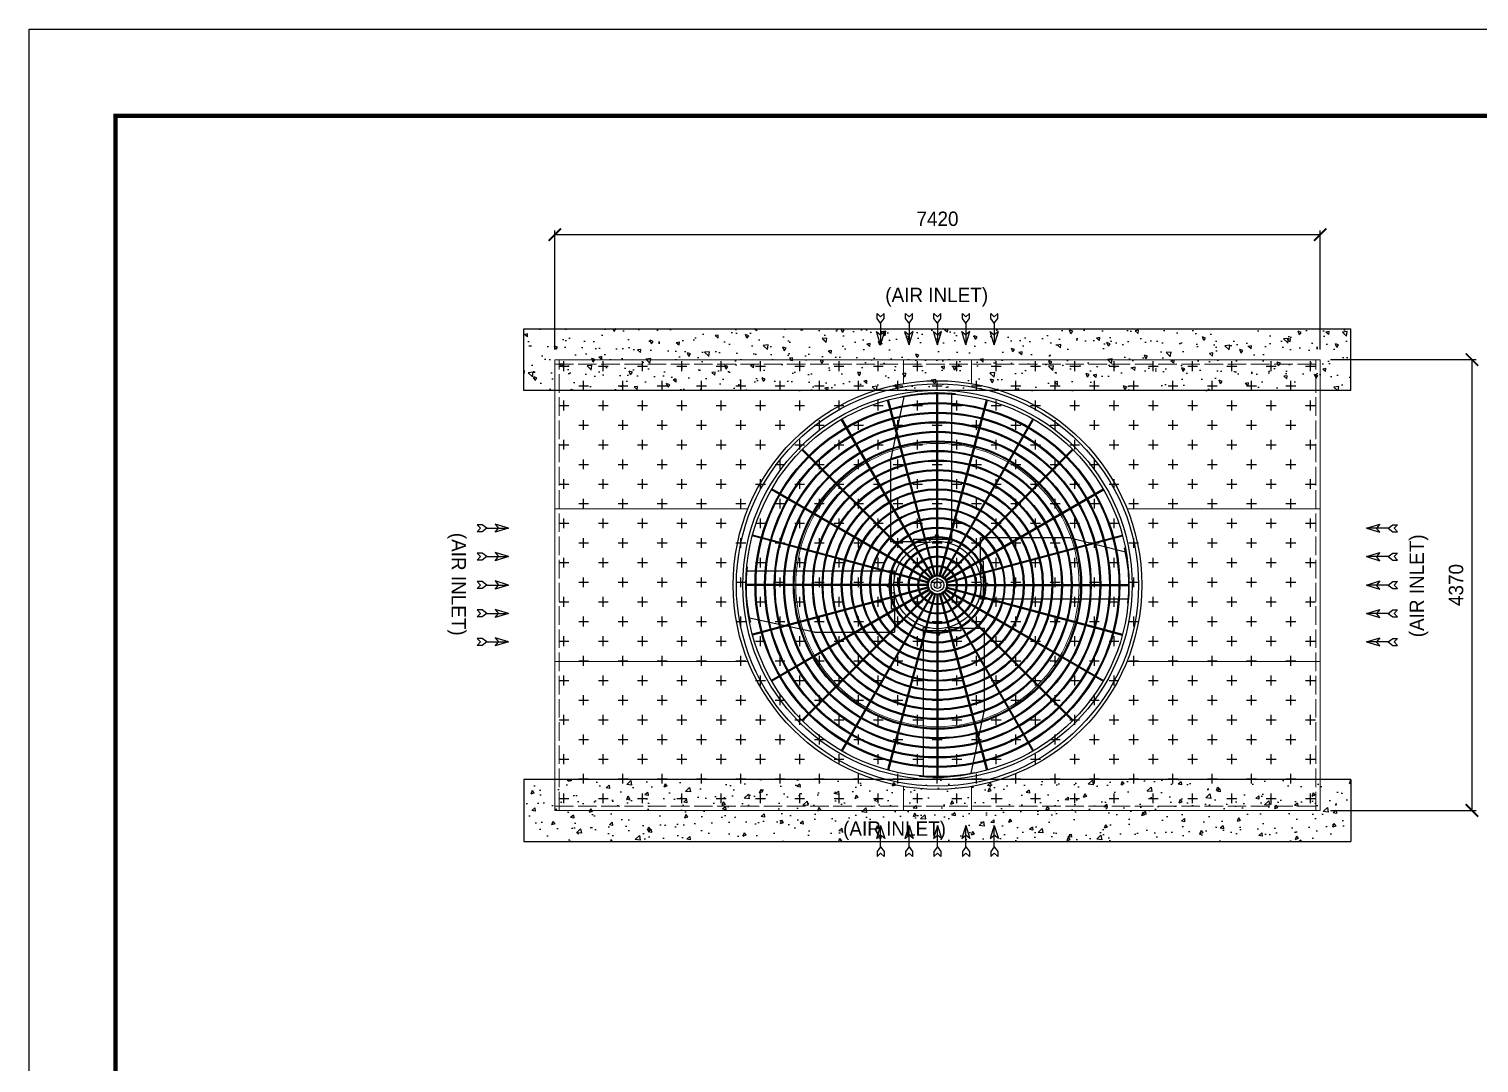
# Model space of a CAD drawing. Header units: millimetres. Extents: x 153111 to 197492, y -62385 to -37431.
# Drawn here: x 162203 to 176264, y -47456 to -37431 of the extents above; entities that cross this region are included whole.
import ezdxf
from ezdxf.enums import TextEntityAlignment as Align

# ---------------------------------------------------------------- set-up
doc = ezdxf.new("R2010")
doc.units = ezdxf.units.MM
doc.header["$LTSCALE"] = 30
doc.header["$MEASUREMENT"] = 0
doc.linetypes.add('DASHED', pattern=[15, 12, -3])
doc.layers.get('0').update_dxf_attribs({"linetype": 'CONTINUOUS'})
doc.layers.get('DEFPOINTS').update_dxf_attribs({"color": 143, "linetype": 'CONTINUOUS'})
for name, color, linetype in [('LINE', 7, 'CONTINUOUS'), ('냉각탑', 4, 'CONTINUOUS'), ('냉각탑_dim', 1, 'CONTINUOUS'), ('냉각탑_form', 1, 'CONTINUOUS'), ('냉각탑_text', 3, 'CONTINUOUS'), ('냉각탑_기초', 23, 'CONTINUOUS')]:
    doc.layers.add(name, color=color, linetype=linetype)
doc.styles.add('HY울릉도L', font='h2wull.TTF')
doc.styles.add('돋움', font='Dotum.ttf')
doc.dimstyles.new('성지DIM', dxfattribs={"dimtxt": 3.5, "dimasz": 3, "dimexe": 1, "dimexo": 2.5, "dimgap": 2, "dimtad": 1, "dimdec": 0, "dimzin": 3, "dimdsep": 46, "dimtxsty": 'HY울릉도L', "dimblk": 'ARCHTICK', "dimcen": -2, "dimclrd": 256, "dimclre": 256, "dimclrt": 7, "dimadec": 0, "dimazin": 0, "dimtfac": 1, "dimtdec": 0, "dimtofl": 0, "dimtmove": 0, "dimatfit": 3, "dimfxl": 0, "dimtolj": 1, "dimtzin": 0, "dimlwe": -1, "dimarcsym": 0})

# ---------------------------------------------------------------- blocks, each defined once
blk = doc.blocks.new('냉각탑form')
at = {"layer": 'DEFPOINTS'}
blk.add_lwpolyline([(0, 297.07), (420.1, 297.07), (420.1, 0), (0, 0)], close=True, dxfattribs=at)
at = {"layer": '냉각탑_form', "const_width": 0.5}
blk.add_lwpolyline([(10, 287.07), (10, 10), (410.1, 10), (410.1, 287.07)], close=True, dxfattribs=at)
blk = doc.blocks.new('A$C1FB73ED1')
for p, q in [((1277, 1342.9), (1277, 2480)), ((1283, 1342.9), (1283, 2480)), ((1260.8, 1340), (966.5, 2438.3)), ((1266.6, 1341.6), (972.3, 2439.9)), ((1293.4, 1341.6), (1587.7, 2439.9)), ((1299.2, 1340), (1593.5, 2438.3)), ((1245.9, 1333), (677.4, 2317.7)), ((1251.1, 1336), (682.6, 2320.7)), ((1308.9, 1336), (1877.4, 2320.7)), ((1314.1, 1333), (1882.6, 2317.7)), ((1233.4, 1322.4), (429.4, 2126.4)), ((1237.6, 1326.6), (433.6, 2130.6)), ((1322.4, 1326.6), (2126.4, 2130.6)), ((1326.6, 1322.4), (2130.6, 2126.4)), ((1224, 1308.9), (239.3, 1877.4)), ((1227, 1314.1), (242.3, 1882.6)), ((1333, 1314.1), (2317.7, 1882.6)), ((1336, 1308.9), (2320.7, 1877.4)), ((1218.4, 1293.4), (120.1, 1587.7)), ((1220, 1299.2), (121.7, 1593.5)), ((1340, 1299.2), (2438.3, 1593.5)), ((1341.6, 1293.4), (2439.9, 1587.7)), ((1217.1, 1283), (80, 1283)), ((1217.1, 1277), (80, 1277)), ((1342.9, 1283), (2480, 1283)), ((1342.9, 1277), (2480, 1277)), ((1218.4, 1266.6), (120.1, 972.3)), ((1220, 1260.8), (121.7, 966.5)), ((1224, 1251.1), (239.3, 682.6)), ((1227, 1245.9), (242.3, 677.4)), ((1233.4, 1237.6), (429.4, 433.6)), ((1237.6, 1233.4), (433.6, 429.4)), ((1245.9, 1227), (677.4, 242.3)), ((1251.1, 1224), (682.6, 239.3)), ((1260.8, 1220), (966.5, 121.7)), ((1266.6, 1218.4), (972.3, 120.1)), ((1277, 1217.1), (1277, 80)), ((1283, 1217.1), (1283, 80)), ((1293.4, 1218.4), (1587.7, 120.1)), ((1299.2, 1220), (1593.5, 121.7)), ((1308.9, 1224), (1877.4, 239.3)), ((1314.1, 1227), (1882.6, 242.3)), ((1322.4, 1233.4), (2126.4, 429.4)), ((1326.6, 1237.6), (2130.6, 433.6)), ((1333, 1245.9), (2317.7, 677.4)), ((1336, 1251.1), (2320.7, 682.6)), ((1340, 1260.8), (2438.3, 966.5)), ((1341.6, 1266.6), (2439.9, 972.3))]:
    blk.add_line(p, q)
for radius in [1280, 1260, 1220, 1200]:
    blk.add_circle((1280, 1280), radius)
at = {"ltscale": 5}
for radius in [1143, 1137, 1083, 1077, 1023, 1017, 963, 957, 903, 897, 843, 837, 783, 777, 723, 717, 663, 657, 603, 597, 543, 537, 483, 477, 423, 417, 363, 357, 303, 297, 243, 237, 183, 177, 123, 117, 63, 57, 40, 21]:
    blk.add_circle((1280, 1280), radius, dxfattribs=at)
at = {"color": 7}
blk.add_circle((1280, 1280), 273.5, dxfattribs=at)
at = {"layer": 'LINE', "color": 7}
for p, q in [((985.2, 2053.4), (1071.5, 2459.4)), ((1368.2, 2477.5), (1368.2, 1567)), ((985.2, 2053.4), (985.2, 1550)), ((1130.8, 1550), (985.2, 1550)), ((1130.8, 1550), (985.2, 1550)), ((1130.8, 1567), (1369.4, 1567)), ((1130.8, 1567), (1369.4, 1567)), ((1130.8, 1567), (1130.8, 1549)), ((1130.8, 1567), (1130.8, 1549)), ((1130.8, 1549), (1230.5, 1549)), ((1130.8, 1549), (1230.5, 1549)), ((1329.5, 1549), (1369.4, 1549)), ((1329.5, 1549), (1369.4, 1549)), ((1369.4, 1567), (1369.4, 1549)), ((1369.4, 1567), (1369.4, 1549)), ((2111.5, 1574.8), (1550, 1574.8)), ((1550, 1429.2), (1550, 1574.8)), ((1550, 1429.2), (1550, 1574.8)), ((2111.5, 1574.8), (2457.5, 1488.5)), ((84.4, 1368.2), (993, 1368.2)), ((84.4, 1368.2), (993, 1368.2)), ((993, 1130.8), (993, 1369.4)), ((993, 1130.8), (993, 1369.4)), ((993, 1369.4), (1011, 1369.4)), ((993, 1369.4), (1011, 1369.4)), ((993, 1130.8), (993, 1369.4)), ((993, 1130.8), (993, 1369.4)), ((993, 1369.4), (1011, 1369.4)), ((993, 1369.4), (1011, 1369.4)), ((1011, 1329.5), (1011, 1369.4)), ((1011, 1329.5), (1011, 1369.4)), ((1011, 1329.5), (1011, 1369.4)), ((1011, 1329.5), (1011, 1369.4)), ((1549, 1429.2), (1549, 1329.5)), ((1549, 1429.2), (1549, 1329.5)), ((1567, 1429.2), (1549, 1429.2)), ((1567, 1429.2), (1549, 1429.2)), ((1567, 1429.2), (1567, 1190.6)), ((1567, 1429.2), (1567, 1190.6)), ((1011, 1130.8), (1011, 1230.5)), ((1011, 1130.8), (1011, 1230.5)), ((1011, 1130.8), (1011, 1230.5)), ((1011, 1130.8), (1011, 1230.5)), ((1549, 1230.5), (1549, 1190.6)), ((1549, 1230.5), (1549, 1190.6)), ((1567, 1190.6), (1549, 1190.6)), ((1567, 1190.6), (1549, 1190.6)), ((2475.6, 1191.8), (1567, 1191.8)), ((993, 1130.8), (1011, 1130.8)), ((993, 1130.8), (1011, 1130.8)), ((993, 1130.8), (1011, 1130.8)), ((993, 1130.8), (1011, 1130.8)), ((1010, 1130.8), (1010, 985.2)), ((1010, 1130.8), (1010, 985.2)), ((1010, 1130.8), (1010, 985.2)), ((1010, 1130.8), (1010, 985.2)), ((508.5, 985.2), (102.5, 1071.5)), ((1230.5, 1011), (1190.6, 1011)), ((1190.6, 993), (1190.6, 1011)), ((1230.5, 1011), (1190.6, 1011)), ((1190.6, 993), (1190.6, 1011)), ((1429.2, 1011), (1329.5, 1011)), ((1429.2, 1011), (1329.5, 1011)), ((1429.2, 993), (1429.2, 1011)), ((1429.2, 993), (1429.2, 1011)), ((1429.2, 1010), (1574.8, 1010)), ((1429.2, 1010), (1574.8, 1010)), ((1574.8, 506.6), (1574.8, 1010)), ((508.5, 985.2), (1010, 985.2)), ((508.5, 985.2), (1010, 985.2)), ((1429.2, 993), (1190.6, 993)), ((1429.2, 993), (1190.6, 993)), ((1191.8, 82.5), (1191.8, 993)), ((1574.8, 506.6), (1488.5, 100.6)), ((1512.8, 104.1), (1512.8, 106.1)), ((1166.8, 83), (1166.8, 85)), ((1393.2, 83), (1393.2, 85))]:
    blk.add_line(p, q, dxfattribs=at)
for points in [[(1272.3, 1594.4), (1268.5, 1587.9), (1272.3, 1581.4), (1279.8, 1581.4), (1283.5, 1587.9), (1279.8, 1594.4)], [(1272.3, 1594.4), (1268.5, 1587.9), (1272.3, 1581.4), (1279.8, 1581.4), (1283.5, 1587.9), (1279.8, 1594.4)], [(965.6, 1272.3), (972.1, 1268.5), (978.6, 1272.3), (978.6, 1279.8), (972.1, 1283.5), (965.6, 1279.8)], [(965.6, 1272.3), (972.1, 1268.5), (978.6, 1272.3), (978.6, 1279.8), (972.1, 1283.5), (965.6, 1279.8)], [(965.6, 1272.3), (972.1, 1268.5), (978.6, 1272.3), (978.6, 1279.8), (972.1, 1283.5), (965.6, 1279.8)], [(965.6, 1272.3), (972.1, 1268.5), (978.6, 1272.3), (978.6, 1279.8), (972.1, 1283.5), (965.6, 1279.8)], [(1594.4, 1287.7), (1587.9, 1291.5), (1581.4, 1287.7), (1581.4, 1280.2), (1587.9, 1276.5), (1594.4, 1280.2)], [(1594.4, 1287.7), (1587.9, 1291.5), (1581.4, 1287.7), (1581.4, 1280.2), (1587.9, 1276.5), (1594.4, 1280.2)], [(1287.7, 965.6), (1291.5, 972.1), (1287.7, 978.6), (1280.2, 978.6), (1276.5, 972.1), (1280.2, 965.6)], [(1287.7, 965.6), (1291.5, 972.1), (1287.7, 978.6), (1280.2, 978.6), (1276.5, 972.1), (1280.2, 965.6)]]:
    blk.add_lwpolyline(points, close=True, dxfattribs=at)
for centre, radius in [((1190.6, 1559), 2), ((1190.6, 1559), 2), ((1230.6, 1559), 2), ((1230.6, 1559), 2), ((1276, 1587.9), 8.5), ((1276, 1587.9), 8.5), ((1349.6, 1559), 2), ((1349.6, 1559), 2), ((1559, 1369.4), 2), ((1559, 1369.4), 2), ((972.1, 1276), 8.5), ((972.1, 1276), 8.5), ((972.1, 1276), 8.5), ((972.1, 1276), 8.5), ((1001, 1349.6), 2), ((1001, 1349.6), 2), ((1001, 1349.6), 2), ((1001, 1349.6), 2), ((1559, 1329.4), 2), ((1559, 1329.4), 2), ((1587.9, 1284), 8.5), ((1587.9, 1284), 8.5), ((1001, 1230.6), 2), ((1001, 1230.6), 2), ((1001, 1230.6), 2), ((1001, 1230.6), 2), ((1001, 1190.6), 2), ((1001, 1190.6), 2), ((1001, 1190.6), 2), ((1001, 1190.6), 2), ((1559, 1210.4), 2), ((1559, 1210.4), 2), ((1210.4, 1001), 2), ((1210.4, 1001), 2), ((1329.4, 1001), 2), ((1329.4, 1001), 2), ((1369.4, 1001), 2), ((1369.4, 1001), 2), ((1284, 972.1), 8.5), ((1284, 972.1), 8.5)]:
    blk.add_circle(centre, radius, dxfattribs=at)
for centre, radius, start, end in [((1280, 1483.4), 1000, 83.50065, 103.45952), ((1280, 1483.4), 998, 83.48757, 103.487), ((1481.5, 1280), 998, 353.48757, 13.487), ((1481.5, 1280), 1000, 353.50065, 13.45952), ((1078.5, 1280), 1000, 173.50065, 193.45952), ((1078.5, 1280), 998, 173.48757, 193.487), ((1280, 1076.6), 998, 263.48757, 283.487), ((1280, 1076.6), 1000, 263.50065, 283.45952)]:
    blk.add_arc(centre, radius, start, end, dxfattribs=at)
blk = doc.blocks.new('_ArchTick')
at = {"color": 0, "linetype": 'ByBlock', "const_width": 0.15}
blk.add_lwpolyline([(-0.5, -0.5), (0.5, 0.5)], dxfattribs=at)
blk = doc.blocks.new('*D82')
at = {"layer": 'DEFPOINTS', "color": 0, "transparency": 16777216}
for p in [(174723, -39425), (167303, -40637), (174723, -40637)]:
    blk.add_point(p, dxfattribs=at)
at = {"layer": '냉각탑_dim', "transparency": 16777216}
for p, q in [((167303, -40537), (167303, -39385)), ((174723, -40537), (174723, -39385))]:
    blk.add_line(p, q, dxfattribs=at)
at = {"layer": '냉각탑_dim', "lineweight": -2, "transparency": 16777216}
blk.add_line((167303, -39425), (174723, -39425), dxfattribs=at)
at = {"layer": '냉각탑_dim', "lineweight": -2, "transparency": 16777216, "xscale": 120, "yscale": 120, "zscale": 120, "rotation": 180}
blk.add_blockref('_ArchTick', (167303, -39425), dxfattribs=at)
at = {"layer": '냉각탑_dim', "lineweight": -2, "transparency": 16777216, "xscale": 120, "yscale": 120, "zscale": 120}
blk.add_blockref('_ArchTick', (174723, -39425), dxfattribs=at)
at = {"layer": '냉각탑_dim', "color": 7, "transparency": 16777216, "insert": (171013, -39272), "char_height": 140, "attachment_point": 5, "style": 'HY울릉도L'}
blk.add_mtext('\\A1;7420', dxfattribs=at)
blk = doc.blocks.new('*D83')
at = {"layer": 'DEFPOINTS', "color": 0, "transparency": 16777216}
for p in [(174723, -40637), (174723, -45007), (176196, -45007)]:
    blk.add_point(p, dxfattribs=at)
at = {"layer": '냉각탑_dim', "transparency": 16777216}
for p, q in [((174823, -40637), (176236, -40637)), ((174823, -45007), (176236, -45007))]:
    blk.add_line(p, q, dxfattribs=at)
at = {"layer": '냉각탑_dim', "lineweight": -2, "transparency": 16777216}
blk.add_line((176196, -40637), (176196, -45007), dxfattribs=at)
at = {"layer": '냉각탑_dim', "lineweight": -2, "transparency": 16777216, "xscale": 120, "yscale": 120, "zscale": 120}
for p, rotation in [((176196, -40637), 90), ((176196, -45007), 270)]:
    blk.add_blockref('_ArchTick', p, dxfattribs=dict(at, rotation=rotation))
at = {"layer": '냉각탑_dim', "color": 7, "transparency": 16777216, "insert": (176042, -42822), "char_height": 140, "attachment_point": 5, "rotation": 90, "style": 'HY울릉도L'}
blk.add_mtext('\\A1;4370', dxfattribs=at)
blk = doc.blocks.new('화살표 IN OUT')
at = {"layer": '냉각탑_dim'}
for p, q in [((-323, 43), (-384, 43)), ((-343, 0), (-384, 43)), ((-384, -43), (-343, 0)), ((-266, 0), (-323, 43)), ((-266, 0), (-323, -43)), ((-266, 0), (0, 0)), ((-163, 50), (-122, 0)), ((0, 0), (-163, 50)), ((-163, -50), (-122, 0)), ((0, 0), (-163, -50)), ((-323, -43), (-384, -43))]:
    blk.add_line(p, q, dxfattribs=at)
blk = doc.blocks.new('A$C4F4C5F33')
at = {"layer": '냉각탑_기초', "ltscale": 30}
h = blk.add_hatch(dxfattribs=at)
h.set_pattern_fill('AR-CONC', color=256, scale=50, angle=90, style=0)
h.set_pattern_definition([(220, (-113710.86, 1170.8), (31.3761, -358.6301), [37.5, -412.5]), (275, (-113710.86, 1170.8), (-376.0961, 69.3757), [30, -330]), (169.54856, (-113708.25, 1140.92), (-344.72, -289.2544), [31.8701, -350.5711]), (223.8158, (-113810.86, 1170.8), (82.7596, -533.6207), [56.25, -618.75]), (173.36436, (-113803.97, 1126.34), (-487.0593, -467.331), [47.8052, -525.857]), (278.81584, (-113810.86, 1170.8), (-487.0593, -467.331), [45, -495]), (249, (-113785.86, 1120.8), (201.30945, -298.4535), [37.5, -412.5]), (304, (-113785.86, 1120.8), (-362.575, -121.6577), [30, -330]), (198.54856, (-113769.1, 1095.94), (-161.2656, -420.1112), [31.8701, -350.5711]), (232.5, (-113710.86, 1170.81), (-166.44693, -6.07993), [0, -326, 0, -335, 0, -331.25]), (262.5, (-113710.86, 1170.8), (-197.20586, -131.53477), [0, -191, 0, -318.5, 0, -126.25]), (302.5, (-113710.86, 1282.31), (11.27744, -266.91122), [0, -125, 0, -390, 0, -517.5]), (312.5, (-113710.86, 1332.3), (-50.0525, -291.5931), [0, -162.5, 0, -259, 0, -367.5])])
h.paths.add_polyline_path([(0, 0), (8020, 0), (8020, 600), (0, 600)])
for p, q in [((8020, 600), (0, 600)), ((0, 600), (0, 0)), ((8020, 600), (8020, 0)), ((0, 0), (8020, 0))]:
    blk.add_line(p, q, dxfattribs=at)

msp = doc.modelspace()

# ---------------------------------------------------------------- hatches: boundary and pattern name
at = {"true_color": 0x7aafdf}
h = msp.add_hatch(dxfattribs=at)
h.set_pattern_fill('CROSS', color=143, scale=30)
h.set_pattern_definition([(0, (-483023.85, -331021.94), (190.5, 190.5), [95.25, -285.75]), (90, (-482976.22, -331069.57), (-190.5, 190.5), [95.25, -285.75])])
h.paths.add_polyline_path([(167302.7, -40637.3), (174722.7, -40637.3), (174722.7, -45007.3), (167344.7, -44965.3)])

# ---------------------------------------------------------------- linework, layer by layer
at = {"lineweight": 18, "ltscale": 500}
for p, q in [((167302.7, -45007.3), (167302.7, -40637.3)), ((167302.7, -40637.3), (174722.7, -40637.3)), ((170682.7, -40637.3), (170682.7, -40869)), ((171342.7, -40637.3), (171342.7, -40869)), ((174722.7, -45007.3), (174722.7, -40637.3)), ((167302.7, -42082.3), (169175.1, -42082.3)), ((174722.7, -42082.3), (172850.3, -42082.3)), ((167302.7, -43562.3), (169175.1, -43562.3)), ((174722.7, -43562.3), (172850.3, -43562.3)), ((170682.7, -45007.3), (170682.7, -44775.6)), ((171342.7, -45007.3), (171342.7, -44775.6)), ((174722.7, -45007.3), (167302.7, -45007.3))]:
    msp.add_line(p, q, dxfattribs=at)
at = {"color": 5, "linetype": 'DASHED', "lineweight": 9, "ltscale": 0.5}
for p, q in [((167302.7, -40679.3), (174722.7, -40679.3)), ((167344.7, -45007.3), (167344.7, -40637.3)), ((174680.7, -45007.3), (174680.7, -40637.3)), ((167302.7, -44965.3), (174722.7, -44965.3))]:
    msp.add_line(p, q, dxfattribs=at)
at = {"lineweight": 18, "ltscale": 500}
msp.add_circle((171012.7, -42822.3), 1373.7, dxfattribs=at)

# ---------------------------------------------------------------- block references
at = {"ltscale": 500, "xscale": -1, "rotation": 180}
msp.add_blockref('A$C4F4C5F33', (167002.7, -40337.3), dxfattribs=at)
at = {"ltscale": 500}
msp.add_blockref('A$C4F4C5F33', (167002.7, -45307.3), dxfattribs=at)
at = {"layer": '냉각탑', "xscale": 1.547656249593181, "yscale": 1.547656249593181, "zscale": 1.547656249593181}
msp.add_blockref('A$C1FB73ED1', (169031.7, -44803.3), dxfattribs=at)
at = {"layer": '냉각탑_dim', "yscale": 0.7875000000021828, "zscale": 0.7875000000021828, "rotation": 90}
for p, xscale in [((170461.4, -40492.3), -0.7875000000021828), ((170737, -40492.3), -0.7875000000021828), ((171012.7, -40492.3), -0.7875000000021828), ((171288.3, -40492.3), -0.7875000000021828), ((171563.9, -40492.3), -0.7875000000021828), ((170461.4, -45152.3), 0.7875000000021828), ((170737, -45152.3), 0.7875000000021828), ((171012.7, -45152.3), 0.7875000000021828), ((171288.3, -45152.3), 0.7875000000021828), ((171563.9, -45152.3), 0.7875000000021828)]:
    msp.add_blockref('화살표 IN OUT', p, dxfattribs=dict(at, xscale=xscale))
at = {"layer": '냉각탑_dim'}
for p, xscale, yscale, zscale in [((166852.7, -42271), 0.7875000000021828, 0.7875000000021828, 0.7875000000021828), ((175172.7, -42271), -0.7875000000021828, 0.7874999999985448, 0.7875), ((166852.7, -42546.7), 0.7875000000021828, 0.7875000000021828, 0.7875000000021828), ((175172.7, -42546.7), -0.7875000000021828, 0.7874999999985448, 0.7875), ((166852.7, -42822.3), 0.7875000000021828, 0.7875000000021828, 0.7875000000021828), ((175172.7, -42822.3), -0.7875000000021828, 0.7874999999985448, 0.7875), ((166852.7, -43097.9), 0.7875000000021828, 0.7875000000021828, 0.7875000000021828), ((175172.7, -43097.9), -0.7875000000021828, 0.7874999999985448, 0.7875), ((166852.7, -43373.5), 0.7875000000021828, 0.7875000000021828, 0.7875000000021828), ((175172.7, -43373.5), -0.7875000000021828, 0.7874999999985448, 0.7875)]:
    msp.add_blockref('화살표 IN OUT', p, dxfattribs=dict(at, xscale=xscale, yscale=yscale, zscale=zscale))
at = {"layer": '냉각탑_form', "xscale": 84, "yscale": 84, "zscale": 84}
msp.add_blockref('냉각탑form', (162203.1, -62385.3), dxfattribs=at)

# ---------------------------------------------------------------- texts
at = {"layer": '냉각탑_text', "style": '돋움'}
for p in [(171005.1, -40009.6), (170596.3, -45183.6)]:
    msp.add_text('(AIR INLET)', height=140, dxfattribs=at).set_placement(p, align=Align.MIDDLE_CENTER)
for rotation, p in [(270, (166370.4, -42814.7)), (90, (175660.7, -42829.8))]:
    msp.add_text('(AIR INLET)', height=140, rotation=rotation, dxfattribs=at).set_placement(p, align=Align.MIDDLE_CENTER)

# ---------------------------------------------------------------- dimensions: what is measured, and where the dimension line sits
at = {"layer": '냉각탑_dim'}
dim = msp.add_linear_dim(base=(174722.7, -39424.7), p1=(167302.7, -40637.3), p2=(174722.7, -40637.3), dimstyle='성지DIM', override={"dimscale": 40}, dxfattribs=at)
dim.commit()
dim.dimension.update_dxf_attribs({"geometry": '*D82', "text_midpoint": (171012.7, -39271.8)})
dim = msp.add_linear_dim(base=(176195.6, -45007.3), p1=(174722.7, -40637.3), p2=(174722.7, -45007.3), angle=90, dimstyle='성지DIM', override={"dimscale": 40}, dxfattribs=at)
dim.commit()
dim.dimension.update_dxf_attribs({"geometry": '*D83', "text_midpoint": (176042.4, -42822.3)})

doc.saveas('drawing.dxf')
